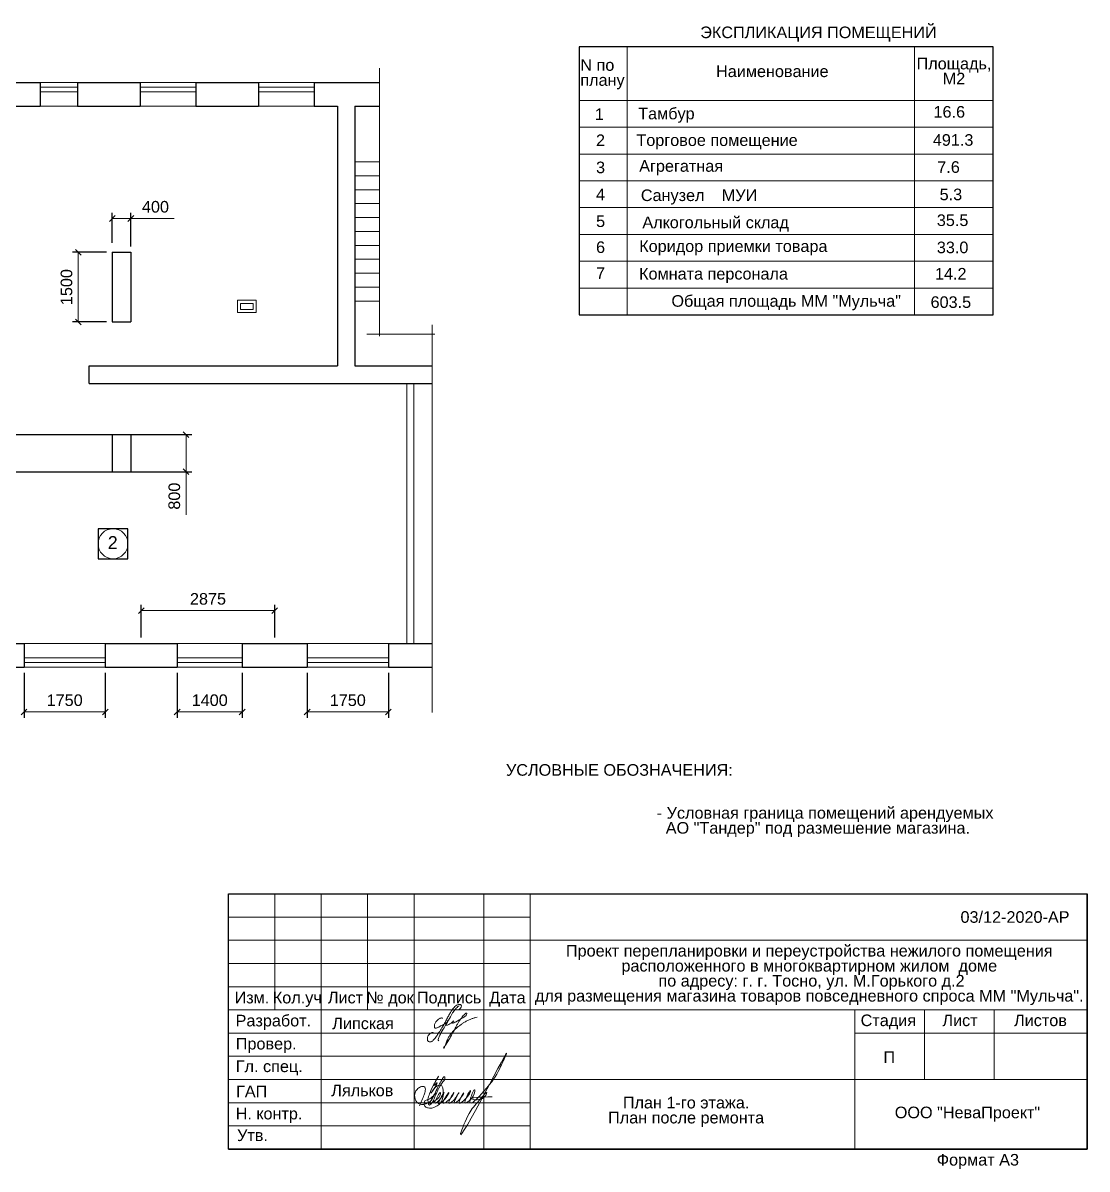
# Model space of a CAD drawing. Header units: metres. Extents: x 0 to 81.5, y -0.4 to 24.5.
# Drawn here: x 58.58 to 81.51, y -0.42 to 24.29 of the extents above; entities that cross this region are included whole.
import ezdxf
from ezdxf.enums import TextEntityAlignment as Align

# ---------------------------------------------------------------- set-up
doc = ezdxf.new("R2010")
doc.units = ezdxf.units.M
doc.header["$MEASUREMENT"] = 0
doc.linetypes.add('DGN Style 3', pattern=[1.195594, 0.853995, -0.341598])
doc.layers.get('DEFPOINTS').update_dxf_attribs({"lineweight": 0})
doc.layers.add('Level 44', color=7, linetype='Continuous', lineweight=0)
doc.layers.add('Level 63', color=7, linetype='Continuous', lineweight=0)
doc.layers.add('YOLO_STAMP', color=1, linetype='Continuous')
doc.layers.add('YOLO_TABLE', color=1, linetype='Continuous')
doc.styles.get("Standard").update_dxf_attribs({"font": 'txt.shx'})
doc.styles.add('Style-Arial', font='arial.ttf')
doc.dimstyles.get("Standard").update_dxf_attribs({"dimtxt": 0.18, "dimasz": 0.18, "dimexe": 0.18, "dimexo": 0.0625, "dimgap": 0.09, "dimtad": 0, "dimtih": 1, "dimtoh": 1, "dimdec": 4, "dimzin": 0, "dimdsep": 46, "dimtxsty": 'Standard', "dimcen": 0.09, "dimadec": 0, "dimazin": 0, "dimtfac": 1, "dimtdec": 4, "dimtofl": 0, "dimtmove": 0, "dimatfit": 3, "dimfxl": 1, "dimtolj": 1, "dimtzin": 0, "dimarcsym": 0})

# ---------------------------------------------------------------- blocks, each defined once
blk = doc.blocks.new('*U18')
at = {"color": 5, "linetype": 'Continuous', "lineweight": 0}
for points, knots in [([(0.306, 0.776), (0.338, 0.808), (0.397, 0.875), (0.429, 0.933), (0.429, 0.965), (0.42, 1.007), (0.389, 1.038), (0.332, 1.045), (0.263, 1.027), (0.213, 1.007), (0.118, 0.929), (0.06, 0.874), (-0.031, 0.753), (-0.11, 0.623), (-0.214, 0.445), (-0.303, 0.264), (-0.383, 0.11), (-0.478, -0.059), (-0.639, -0.303), (-0.752, -0.465), (-0.872, -0.638), (-0.988, -0.735), (-1.017, -0.735), (-1.061, -0.743), (-1.139, -0.715), (-1.158, -0.689), (-1.176, -0.645), (-1.176, -0.576), (-1.169, -0.519), (-1.149, -0.433), (-1.081, -0.354), (-1.035, -0.336), (-0.993, -0.308), (-0.956, -0.297), (-0.92, -0.293), (-0.909, -0.307), (-0.916, -0.318)], [0, 0, 0, 0, 0.032258, 0.064516, 0.096774, 0.129032, 0.16129, 0.193548, 0.225806, 0.258065, 0.290323, 0.322581, 0.354839, 0.387097, 0.419355, 0.451613, 0.483871, 0.516129, 0.548387, 0.580645, 0.612903, 0.645161, 0.677419, 0.709677, 0.741935, 0.774194, 0.806452, 0.83871, 0.870968, 0.903226, 0.935484, 0.967742, 0.983871, 0.991935, 0.995968, 1, 1, 1, 1]), ([(0.324, 0.97), (0.325, 0.97), (0.327, 0.977), (0.319, 0.976), (0.313, 0.973), (0.304, 0.967), (0.289, 0.95), (0.206, 0.881), (0.152, 0.82), (0.093, 0.753), (-0.006, 0.617), (-0.174, 0.288), (-0.312, 0.065), (-0.539, -0.325), (-0.642, -0.514), (-0.687, -0.643), (-0.64, -0.686)], [0, 0, 0, 0, 0.005306, 0.009091, 0.012718, 0.03509, 0.04357, 0.143713, 0.287425, 0.431138, 0.57485, 0.718563, 0.862275, 0.934132, 0.97006, 1, 1, 1, 1])]:
    blk.add_open_spline(points, degree=3, knots=knots, dxfattribs=at)
blk.add_open_spline([(-0.466, 0.375), (-0.477, 0.405), (-0.522, 0.405), (-0.564, 0.389), (-0.626, 0.36), (-0.677, 0.321), (-0.751, 0.252), (-0.803, 0.178), (-0.835, 0.121), (-0.851, 0.046), (-0.851, -0.036), (-0.83, -0.076), (-0.798, -0.084), (-0.77, -0.084), (-0.711, -0.062), (-0.657, -0.037), (-0.529, 0.033), (-0.308, 0.141), (-0.219, 0.237), (-0.169, 0.317), (-0.193, 0.317), (-0.298, 0.134), (-0.31, 0.076), (-0.31, 0.056), (-0.266, 0.056), (-0.23, 0.056), (-0.158, 0.094), (-0.083, 0.14), (-0.024, 0.179), (0.022, 0.211), (0.057, 0.251), (0.057, 0.266), (0.032, 0.232), (0.004, 0.173), (-0.002, 0.145), (0.03, 0.145), (0.108, 0.188), (0.241, 0.256), (0.325, 0.302), (0.438, 0.365), (0.547, 0.44), (0.612, 0.48), (0.654, 0.521), (0.679, 0.566), (0.679, 0.617), (0.679, 0.634), (0.648, 0.626), (0.594, 0.589), (0.512, 0.517), (0.448, 0.428), (0.37, 0.31), (0.317, 0.235), (0.239, 0.11), (0.158, -0.046), (0.088, -0.178), (-0.026, -0.403), (-0.22, -0.74), (-0.324, -0.893), (-0.414, -0.996), (-0.414, -1.046), (-0.377, -1.018), (-0.317, -0.817), (-0.236, -0.634), (-0.15, -0.464), (-0.087, -0.376), (0.011, -0.254), (0.138, -0.127), (0.215, -0.06), (0.339, 0.033), (0.462, 0.119), (0.577, 0.204), (0.723, 0.281), (0.876, 0.347), (1.008, 0.391), (1.08, 0.409), (1.176, 0.43)], degree=3, dxfattribs=at)
blk = doc.blocks.new('*U19')
at = {"layer": 'Level 44', "color": 7, "linetype": 'Continuous', "lineweight": 30}
for p, q in [((-0.2, 0.4), (-0.2, -0.4)), ((-0.2, 0.4), (0.2, 0.4)), ((0.2, 0.4), (0.2, -0.4)), ((-0.2, -0.4), (0.2, -0.4))]:
    blk.add_line(p, q, dxfattribs=at)
blk = doc.blocks.new('_Oblique')
at = {"color": 0, "linetype": 'ByBlock', "lineweight": -2}
blk.add_line((0.5, 0.5), (-0.5, -0.5), dxfattribs=at)
blk = doc.blocks.new('*D39')
at = {"color": 0, "lineweight": -2, "transparency": 16777216}
for p, q in [((60.379, 19.342), (59.647, 19.342)), ((60.379, 17.842), (59.647, 17.842))]:
    blk.add_line(p, q, dxfattribs=at)
at = {"color": 5, "lineweight": 0, "transparency": 16777216}
blk.add_line((59.772, 17.842), (59.772, 19.342), dxfattribs=at)
at = {"layer": 'DEFPOINTS', "color": 0, "transparency": 16777216}
for p in [(59.772, 19.342), (60.504, 19.342), (60.504, 17.842)]:
    blk.add_point(p, dxfattribs=at)
at = {"color": 5, "lineweight": 0, "transparency": 16777216, "xscale": 0.125, "yscale": 0.125, "zscale": 0.125}
for p, rotation in [((59.772, 19.342), 90), ((59.772, 17.842), 270)]:
    blk.add_blockref('_Oblique', p, dxfattribs=dict(at, rotation=rotation))
at = {"color": 0, "transparency": 16777216, "insert": (59.519, 18.592), "char_height": 0.25, "attachment_point": 5, "rotation": 90, "style": 'Style-Arial'}
blk.add_mtext('1500', dxfattribs=at)
blk = doc.blocks.new('TerminatorOpen')
at = {"color": 0, "linetype": 'ByBlock', "lineweight": -2}
for q in [(-1, 0.5), (-1, 0), (-1, -0.5)]:
    blk.add_line((0, 0), q, dxfattribs=at)
blk = doc.blocks.new('*D40')
at = {"color": 0, "lineweight": -2, "transparency": 16777216}
for p, q in [((60.504, 19.547), (60.504, 20.195)), ((60.904, 19.467), (60.904, 20.195))]:
    blk.add_line(p, q, dxfattribs=at)
at = {"color": 5, "lineweight": 0, "transparency": 16777216}
for p, q in [((60.504, 20.07), (60.904, 20.07)), ((60.904, 20.07), (61.841, 20.07))]:
    blk.add_line(p, q, dxfattribs=at)
at = {"layer": 'DEFPOINTS', "color": 0, "transparency": 16777216}
for p in [(60.904, 20.07), (60.504, 19.422), (60.904, 19.342)]:
    blk.add_point(p, dxfattribs=at)
at = {"color": 5, "lineweight": 0, "transparency": 16777216, "xscale": 0.125, "yscale": 0.125, "zscale": 0.125, "rotation": 180}
blk.add_blockref('_Oblique', (60.504, 20.07), dxfattribs=at)
at = {"color": 5, "lineweight": 0, "transparency": 16777216, "xscale": 0.125, "yscale": 0.125, "zscale": 0.125}
blk.add_blockref('_Oblique', (60.904, 20.07), dxfattribs=at)
at = {"color": 0, "transparency": 16777216, "insert": (61.435, 20.322), "char_height": 0.25, "attachment_point": 5, "style": 'Style-Arial'}
blk.add_mtext('400', dxfattribs=at)
blk = doc.blocks.new('*D42')
at = {"color": 0, "lineweight": -2, "transparency": 16777216}
for p, q in [((42.579, 15.412), (62.22, 15.412)), ((42.579, 14.612), (62.22, 14.612))]:
    blk.add_line(p, q, dxfattribs=at)
at = {"color": 5, "lineweight": 0, "transparency": 16777216}
for p, q in [((62.095, 15.412), (62.095, 14.612)), ((62.095, 14.612), (62.095, 13.685))]:
    blk.add_line(p, q, dxfattribs=at)
at = {"layer": 'DEFPOINTS', "color": 0, "transparency": 16777216}
for p in [(42.454, 15.412), (42.454, 14.612), (62.095, 14.612)]:
    blk.add_point(p, dxfattribs=at)
at = {"color": 5, "lineweight": 0, "transparency": 16777216, "xscale": 0.125, "yscale": 0.125, "zscale": 0.125}
for p, rotation in [((62.095, 15.412), 90), ((62.095, 14.612), 270)]:
    blk.add_blockref('_Oblique', p, dxfattribs=dict(at, rotation=rotation))
at = {"color": 0, "transparency": 16777216, "insert": (61.842, 14.086), "char_height": 0.25, "attachment_point": 5, "rotation": 90, "style": 'Style-Arial'}
blk.add_mtext('800', dxfattribs=at)
blk = doc.blocks.new('*D56')
at = {"color": 0, "lineweight": -2, "transparency": 16777216}
for p, q in [((58.604, 10.277), (58.604, 9.309)), ((60.354, 10.277), (60.354, 9.309))]:
    blk.add_line(p, q, dxfattribs=at)
at = {"color": 5, "lineweight": 0, "transparency": 16777216}
blk.add_line((58.604, 9.434), (60.354, 9.434), dxfattribs=at)
at = {"layer": 'DEFPOINTS', "color": 0, "transparency": 16777216}
for p in [(58.604, 10.402), (60.354, 10.402), (60.354, 9.434)]:
    blk.add_point(p, dxfattribs=at)
at = {"color": 5, "lineweight": 0, "transparency": 16777216, "xscale": 0.125, "yscale": 0.125, "zscale": 0.125, "rotation": 180}
blk.add_blockref('_Oblique', (58.604, 9.434), dxfattribs=at)
at = {"color": 5, "lineweight": 0, "transparency": 16777216, "xscale": 0.125, "yscale": 0.125, "zscale": 0.125}
blk.add_blockref('_Oblique', (60.354, 9.434), dxfattribs=at)
at = {"color": 0, "transparency": 16777216, "insert": (59.479, 9.687), "char_height": 0.25, "attachment_point": 5, "style": 'Style-Arial'}
blk.add_mtext('1750', dxfattribs=at)
blk = doc.blocks.new('*D57')
at = {"color": 0, "lineweight": -2, "transparency": 16777216}
for p, q in [((61.904, 10.277), (61.904, 9.309)), ((63.304, 10.277), (63.304, 9.309))]:
    blk.add_line(p, q, dxfattribs=at)
at = {"color": 5, "lineweight": 0, "transparency": 16777216}
blk.add_line((61.904, 9.434), (63.304, 9.434), dxfattribs=at)
at = {"layer": 'DEFPOINTS', "color": 0, "transparency": 16777216}
for p in [(61.904, 10.402), (63.304, 10.402), (63.304, 9.434)]:
    blk.add_point(p, dxfattribs=at)
at = {"color": 5, "lineweight": 0, "transparency": 16777216, "xscale": 0.125, "yscale": 0.125, "zscale": 0.125, "rotation": 180}
blk.add_blockref('_Oblique', (61.904, 9.434), dxfattribs=at)
at = {"color": 5, "lineweight": 0, "transparency": 16777216, "xscale": 0.125, "yscale": 0.125, "zscale": 0.125}
blk.add_blockref('_Oblique', (63.304, 9.434), dxfattribs=at)
at = {"color": 0, "transparency": 16777216, "insert": (62.604, 9.687), "char_height": 0.25, "attachment_point": 5, "style": 'Style-Arial'}
blk.add_mtext('1400', dxfattribs=at)
blk = doc.blocks.new('*D58')
at = {"color": 0, "lineweight": -2, "transparency": 16777216}
for p, q in [((64.704, 10.277), (64.704, 9.309)), ((66.454, 10.277), (66.454, 9.309))]:
    blk.add_line(p, q, dxfattribs=at)
at = {"color": 5, "lineweight": 0, "transparency": 16777216}
blk.add_line((64.704, 9.434), (66.454, 9.434), dxfattribs=at)
at = {"layer": 'DEFPOINTS', "color": 0, "transparency": 16777216}
for p in [(64.704, 10.402), (66.454, 10.402), (66.454, 9.434)]:
    blk.add_point(p, dxfattribs=at)
at = {"color": 5, "lineweight": 0, "transparency": 16777216, "xscale": 0.125, "yscale": 0.125, "zscale": 0.125, "rotation": 180}
blk.add_blockref('_Oblique', (64.704, 9.434), dxfattribs=at)
at = {"color": 5, "lineweight": 0, "transparency": 16777216, "xscale": 0.125, "yscale": 0.125, "zscale": 0.125}
blk.add_blockref('_Oblique', (66.454, 9.434), dxfattribs=at)
at = {"color": 0, "transparency": 16777216, "insert": (65.579, 9.687), "char_height": 0.25, "attachment_point": 5, "style": 'Style-Arial'}
blk.add_mtext('1750', dxfattribs=at)
blk = doc.blocks.new('*D59')
at = {"color": 0, "lineweight": -2, "transparency": 16777216}
for p, q in [((61.129, 11.037), (61.129, 11.744)), ((64.004, 11.037), (64.004, 11.744))]:
    blk.add_line(p, q, dxfattribs=at)
at = {"color": 5, "lineweight": 0, "transparency": 16777216}
blk.add_line((61.129, 11.619), (64.004, 11.619), dxfattribs=at)
at = {"layer": 'DEFPOINTS', "color": 0, "transparency": 16777216}
for p in [(64.004, 11.619), (61.129, 10.912), (64.004, 10.912)]:
    blk.add_point(p, dxfattribs=at)
at = {"color": 5, "lineweight": 0, "transparency": 16777216, "xscale": 0.125, "yscale": 0.125, "zscale": 0.125, "rotation": 180}
blk.add_blockref('_Oblique', (61.129, 11.619), dxfattribs=at)
at = {"color": 5, "lineweight": 0, "transparency": 16777216, "xscale": 0.125, "yscale": 0.125, "zscale": 0.125}
blk.add_blockref('_Oblique', (64.004, 11.619), dxfattribs=at)
at = {"color": 0, "transparency": 16777216, "insert": (62.567, 11.871), "char_height": 0.25, "attachment_point": 5, "style": 'Style-Arial'}
blk.add_mtext('2875', dxfattribs=at)

msp = doc.modelspace()

# ---------------------------------------------------------------- linework, layer by layer
at = {"color": 7, "linetype": 'Continuous', "lineweight": 13}
for p, q in [((70.56330194, 23.76985318), (79.48115817, 23.76985318)), ((70.56330194, 23.76985318), (70.56330194, 17.99485318)), ((71.60100527, 23.76985318), (71.60100527, 17.99485318)), ((77.79231279, 23.76985318), (77.79231279, 17.99485318)), ((79.48115817, 23.76985318), (79.48115817, 17.99485318)), ((70.56330194, 22.61485318), (79.48115817, 22.61485318)), ((70.56330194, 17.99485318), (79.48115817, 17.99485318))]:
    msp.add_line(p, q, dxfattribs=at)
at = {"color": 7, "linetype": 'Continuous', "lineweight": 0}
for p, q in [((70.56330194, 22.03735318), (79.48115817, 22.03735318)), ((70.56330194, 21.45985318), (79.48115817, 21.45985318)), ((70.56330194, 20.88235318), (79.48115817, 20.88235318)), ((70.56330194, 20.30485318), (79.48115817, 20.30485318)), ((70.56330194, 19.72735318), (79.48115817, 19.72735318)), ((70.56330194, 19.14985318), (79.48115817, 19.14985318)), ((70.56330194, 18.57235318), (79.48115817, 18.57235318))]:
    msp.add_line(p, q, dxfattribs=at)
for p, q in [((81.50669141, 0.01314386), (81.50669141, 5.51314386)), ((63.00669141, 0.01314386), (81.50669141, 0.01314386))]:
    msp.add_line(p, q)
at = {"color": 5, "linetype": 'Continuous', "lineweight": 0}
msp.add_open_spline([(67.12106892, 0.94709875), (67.15905043, 1.02457678), (67.21145223, 1.13147061), (67.24703892, 1.25966905), (67.25794475, 1.32824705), (67.21807094, 1.36817392), (67.1528613, 1.36148075), (67.08816588, 1.31925621), (67.04042877, 1.26113163), (67.01652268, 1.19776992), (67.01970037, 1.1372407), (67.03602293, 1.06946867), (67.07398079, 1.01224422), (67.13313036, 0.97989997), (67.19931428, 0.96669477), (67.2642922, 0.99020132), (67.3214685, 1.01320057), (67.39124437, 1.06618459), (67.43487476, 1.17734323), (67.49954034, 1.29876153), (67.55024831, 1.41790971), (67.60857407, 1.49994009), (67.62995254, 1.56166149), (67.6722455, 1.57902003), (67.6749153, 1.53855872), (67.66339517, 1.50285201), (67.54870387, 1.36833686), (67.46852636, 1.17064131), (67.40654346, 1.01270728), (67.33519864, 0.94617097), (67.31931706, 0.98322569), (67.31020309, 1.02096518), (67.2993812, 1.09775219), (67.35499757, 1.24260226), (67.40012541, 1.35977381), (67.62265043, 1.72797789), (67.35596481, 1.28988115), (67.59493799, 1.54702017), (67.27373949, 1.07131353), (67.4545239, 1.34273746), (67.5315251, 1.39697589), (67.61252589, 1.38112313), (67.63319616, 1.3013439), (67.64222659, 1.1749154), (67.608746, 1.01087788), (67.49016655, 0.9340275), (67.40499087, 0.89466918), (67.32363655, 0.89387567), (67.25214499, 0.91174919), (67.22734612, 0.95771458), (67.22258917, 0.9995567), (67.23400813, 1.07127453), (67.36050889, 1.06245701), (67.57734431, 1.3765902), (67.27006595, 0.92549936), (67.46832067, 1.06389456), (67.54719429, 1.1055596), (67.60597455, 1.31580733), (67.34957163, 0.89221352), (67.59551339, 1.08929335), (67.71137962, 1.34419853), (67.42971542, 0.87465151), (67.69077848, 1.08489905), (67.81271683, 1.33196794), (67.52206467, 0.90396691), (67.79944197, 1.08178113), (67.92110637, 1.33574922), (67.64883248, 0.88207522), (67.90980742, 1.09653152), (68.02058369, 1.3212951), (67.74394834, 0.83717714), (68.03628589, 1.11920041), (68.10146545, 1.28547619), (67.81716629, 0.79713631), (68.19222303, 1.14435796), (68.2462821, 1.34992013), (67.92890666, 0.78873702), (68.32158733, 1.14677741), (68.31750766, 1.37374438), (68.07697508, 0.784571), (68.6734288, 1.43085747), (68.78869792, 1.60580293), (69.33453443, 2.78454741), (67.65431296, -0.51316886), (68.18687005, 0.82010956), (68.3377633, 0.9716933), (68.61534348, 1.30678423), (68.49547366, 1.03884812), (68.03400225, 1.12237426), (68.43800624, 1.13234701), (68.68869305, 1.13853515)], degree=3, knots=[0, 0, 0, 0, 0.2562803004, 0.353581312, 0.4067852274, 0.4509473487, 0.5002276184, 0.5895393988, 0.6782425468, 0.7211385678, 0.7897551708, 0.8556216145, 0.9299129522, 0.9867957625, 1.0544819228, 1.1249347001, 1.1891749501, 1.2398657854, 1.3825933375, 1.5339039808, 1.6567075615, 1.7691664286, 1.8332414079, 1.851218006, 1.8770796622, 1.9196269247, 1.9749905349, 2.3900915795, 2.5116275802, 2.5641829799, 2.588529776, 2.6103725408, 2.6862141917, 2.814194141, 3.0416079756, 3.2381323021, 3.4580226679, 3.5421508965, 3.7996953349, 3.9645807325, 4.0502260318, 4.1084560221, 4.1742861716, 4.2715289486, 4.505320374, 4.6141143734, 4.6840662553, 4.7833421699, 4.8580472534, 4.8830769891, 4.9342525301, 4.9874475972, 5.0680312776, 5.2733136203, 5.5282089024, 5.5968653695, 5.8149898961, 5.8618143381, 6.1121489939, 6.2791156457, 6.4197552739, 6.6806654249, 6.8867770651, 7.007329578, 7.257369268, 7.4544233067, 7.5842980085, 7.8300399198, 8.0479562932, 8.1439017789, 8.3831996098, 8.6587396861, 8.6718904569, 8.8879425913, 9.2212961778, 9.2315937896, 9.5021829672, 9.8202573701, 9.8492024353, 10.1200339613, 10.4951518524, 11.0964018751, 11.4167375307, 13.3717374792, 13.8409255782, 14.2082802929, 14.4248558544, 14.5360907922, 14.8080890705, 15.2528296976, 15.2528296976, 15.2528296976, 15.2528296976], dxfattribs=at)
at = {"layer": 'Level 44', "color": 7, "linetype": 'Continuous', "lineweight": 0}
for p, q in [((66.25919986, 23.31241994), (66.25919986, 17.53478306)), ((58.95400268, 22.90215211), (59.75400268, 22.90215211)), ((58.95400268, 22.80215211), (59.75400268, 22.80215211)), ((61.10400268, 22.90215211), (62.30400268, 22.90215211)), ((61.10400268, 22.80215211), (62.30400268, 22.80215211)), ((63.65400268, 22.90215211), (64.85400268, 22.90215211)), ((63.65400268, 22.80215211), (64.85400268, 22.80215211)), ((65.73400268, 21.29215211), (66.25919986, 21.29215211)), ((65.73400268, 20.99215211), (66.25919986, 20.99215211)), ((65.73400268, 20.69215211), (66.25919986, 20.69215211)), ((65.73400268, 20.39215211), (66.25919986, 20.39215211)), ((65.73400268, 20.09215211), (66.25919986, 20.09215211)), ((65.73400268, 19.79215211), (66.25919986, 19.79215211)), ((65.73400268, 19.49215211), (66.25919986, 19.49215211)), ((65.73400268, 19.19215211), (66.25919986, 19.19215211)), ((65.73400268, 18.89215211), (66.25919986, 18.89215211)), ((65.73400268, 18.59215211), (66.25919986, 18.59215211)), ((65.73400268, 18.29215211), (66.25919986, 18.29215211)), ((65.99120721, 17.57605189), (67.45485942, 17.57605189)), ((67.3976625, 17.78239607), (67.3976625, 9.42158806)), ((60.35400268, 10.60215211), (58.60400268, 10.60215211)), ((60.35400268, 10.50215211), (58.60400268, 10.50215211)), ((63.30400268, 10.60215211), (61.90400268, 10.60215211)), ((63.30400268, 10.50215211), (61.90400268, 10.50215211)), ((66.45400268, 10.60215211), (64.70400268, 10.60215211)), ((66.45400268, 10.50215211), (64.70400268, 10.50215211))]:
    msp.add_line(p, q, dxfattribs=at)
at = {"layer": 'Level 44', "color": 7, "linetype": 'Continuous', "lineweight": 30}
for p, q in [((57.50400268, 23.00215211), (58.95400268, 23.00215211)), ((58.95400268, 23.00215211), (58.95400268, 22.49215211)), ((59.75400268, 23.00215211), (59.75400268, 22.49215211)), ((59.75400268, 23.00215211), (61.10400268, 23.00215211)), ((61.10400268, 23.00215211), (61.10400268, 22.49215211)), ((62.30400268, 23.00215211), (62.30400268, 22.49215211)), ((62.30400268, 23.00215211), (63.65400268, 23.00215211)), ((63.65400268, 23.00215211), (63.65400268, 22.49215211)), ((64.85400268, 23.00215211), (64.85400268, 22.49215211)), ((64.85400268, 23.00215211), (66.25919986, 23.00215211)), ((57.50400268, 22.49215211), (58.95400268, 22.49215211)), ((59.75400268, 22.49215211), (61.10400268, 22.49215211)), ((62.30400268, 22.49215211), (63.65400268, 22.49215211)), ((64.85400268, 22.49215211), (65.35400268, 22.49215211)), ((65.35400268, 22.49215211), (65.35400268, 16.89215211)), ((65.73400268, 22.49215211), (65.73400268, 16.89215211)), ((65.73400268, 22.49215211), (66.25919986, 22.49215211)), ((60.50400268, 19.34215211), (60.50400268, 17.84215211)), ((60.50400268, 19.34215211), (60.90400268, 19.34215211)), ((60.90400268, 19.34215211), (60.90400268, 17.84215211)), ((60.50400268, 17.84215211), (60.90400268, 17.84215211)), ((60.00756963, 16.89215211), (62.70756963, 16.89215211)), ((60.00756963, 16.51215211), (60.00756963, 16.89215211)), ((62.70756963, 16.89215211), (65.35400268, 16.89215211)), ((65.73400268, 16.89215211), (67.3976625, 16.89215211)), ((60.00756963, 16.51215211), (62.70756963, 16.51215211)), ((62.70756963, 16.51215211), (67.3976625, 16.51215211)), ((56.85400268, 10.91215211), (58.60400268, 10.91215211)), ((58.60400268, 10.91215211), (58.60400268, 10.40215211)), ((60.35400268, 10.91215211), (60.35400268, 10.40215211)), ((60.35400268, 10.91215211), (61.90400268, 10.91215211)), ((61.90400268, 10.91215211), (61.90400268, 10.40215211)), ((63.30400268, 10.91215211), (63.30400268, 10.40215211)), ((63.30400268, 10.91215211), (64.70400268, 10.91215211)), ((64.70400268, 10.91215211), (64.70400268, 10.40215211)), ((66.45400268, 10.91215211), (66.45400268, 10.40215211)), ((66.45400268, 10.91215211), (67.3976625, 10.91215211)), ((56.85400268, 10.40215211), (58.60400268, 10.40215211)), ((60.35400268, 10.40215211), (61.90400268, 10.40215211)), ((63.30400268, 10.40215211), (64.70400268, 10.40215211)), ((66.45400268, 10.40215211), (67.3976625, 10.40215211))]:
    msp.add_line(p, q, dxfattribs=at)
at = {"layer": 'Level 44', "color": 7, "linetype": 'Continuous', "lineweight": 13}
for p, q in [((58.95400268, 23.00215211), (59.75400268, 23.00215211)), ((61.10400268, 23.00215211), (62.30400268, 23.00215211)), ((63.65400268, 23.00215211), (64.85400268, 23.00215211)), ((59.75400268, 22.49215211), (58.95400268, 22.49215211)), ((62.30400268, 22.49215211), (61.10400268, 22.49215211)), ((64.85400268, 22.49215211), (63.65400268, 22.49215211)), ((63.20400268, 18.30715211), (63.20400268, 18.04215211)), ((63.60400268, 18.30715211), (63.20400268, 18.30715211)), ((63.60400268, 18.30715211), (63.60400268, 18.04215211)), ((63.20400268, 18.04215211), (63.60400268, 18.04215211)), ((63.26900268, 18.24215211), (63.26900268, 18.10715211)), ((63.53900268, 18.24215211), (63.26900268, 18.24215211)), ((63.26900268, 18.10715211), (63.53900268, 18.10715211)), ((63.53900268, 18.24215211), (63.53900268, 18.10715211)), ((66.85400268, 16.51215211), (66.85400268, 10.91215211)), ((67.00400268, 16.51215211), (67.00400268, 10.91215211)), ((58.60400268, 10.91215211), (60.35400268, 10.91215211)), ((61.90400268, 10.91215211), (63.30400268, 10.91215211)), ((64.70400268, 10.91215211), (66.45400268, 10.91215211)), ((60.35400268, 10.40215211), (58.60400268, 10.40215211)), ((63.30400268, 10.40215211), (61.90400268, 10.40215211)), ((66.45400268, 10.40215211), (64.70400268, 10.40215211))]:
    msp.add_line(p, q, dxfattribs=at)
msp.add_circle((60.52084212, 13.06094163), 0.32228863, dxfattribs=at)
at = {"layer": 'Level 63', "color": 7, "linetype": 'Continuous', "lineweight": 13}
for p, q in [((63.00669141, 5.51314386), (81.50669141, 5.51314386)), ((63.00669141, 5.51314386), (63.00669141, 0.01314386)), ((64.00669141, 5.51314386), (64.00669141, 3.01314386)), ((65.00669141, 5.51314386), (65.00669141, 0.01314386)), ((66.00669141, 5.51314386), (66.00669141, 3.01314386)), ((67.00669141, 5.51314386), (67.00669141, 0.01314386)), ((68.50669141, 5.51314386), (68.50669141, 0.01314386)), ((69.50669141, 5.51314386), (69.50669141, 0.01314386)), ((69.50669141, 4.51314386), (81.50669141, 4.51314386)), ((63.00669141, 3.51314386), (69.50669141, 3.51314386)), ((63.00669141, 3.01314386), (69.50669141, 3.01314386)), ((69.50669141, 3.01314386), (81.50669141, 3.01314386)), ((76.50669141, 2.51314386), (81.50669141, 2.51314386)), ((69.50669141, 1.51314386), (81.50669141, 1.51314386))]:
    msp.add_line(p, q, dxfattribs=at)
at = {"layer": 'Level 63', "color": 7, "linetype": 'Continuous', "lineweight": 0}
for p, q in [((63.00669141, 5.01314386), (69.50669141, 5.01314386)), ((63.00669141, 4.51314386), (69.50669141, 4.51314386)), ((63.00669141, 4.01314386), (69.50669141, 4.01314386)), ((63.00669141, 2.51314386), (69.50669141, 2.51314386)), ((63.00669141, 2.01314386), (69.50669141, 2.01314386)), ((63.00669141, 1.51314386), (69.50669141, 1.51314386)), ((63.00669141, 1.01314386), (69.50669141, 1.01314386)), ((63.00669141, 0.51314386), (69.50669141, 0.51314386))]:
    msp.add_line(p, q, dxfattribs=at)
at = {"layer": 'Level 63', "color": 7, "linetype": 'Continuous', "lineweight": 13, "flags": 128}
for points in [[(76.50669141, 3.01314386), (76.50669141, 0.01314386)], [(78.00669141, 3.01314386), (78.00669141, 1.51314386)], [(79.50669141, 3.01314386), (79.50669141, 1.51314386)]]:
    msp.add_lwpolyline(points, dxfattribs=at)
at = {"layer": 'YOLO_STAMP'}
msp.add_lwpolyline([(63.00669141, 5.51314386), (81.50669141, 5.51314386), (81.50669141, 0.01314386), (63.00669141, 0.01314386)], close=True, dxfattribs=at)
at = {"layer": 'YOLO_TABLE'}
for points in [[(70.56330194, 17.99485318), (79.48115817, 17.99485318), (79.48115817, 23.76985318), (70.56330194, 23.76985318)], [(60.19855348, 12.738653), (60.84313075, 12.738653), (60.84313075, 13.38323026), (60.19855348, 13.38323026)]]:
    msp.add_lwpolyline(points, close=True, dxfattribs=at)

# ---------------------------------------------------------------- block references
at = {"color": 5, "linetype": 'Continuous', "lineweight": 0, "xscale": 0.4555810697194825, "yscale": 0.4555810697194825, "zscale": 0.4555810697194825}
msp.add_blockref('*U18', (67.83105828, 2.65762403), dxfattribs=at)
at = {"layer": 'Level 44', "color": 7, "linetype": 'Continuous', "lineweight": 30}
msp.add_blockref('*U19', (60.70401842, 15.01219632), dxfattribs=at)

# ---------------------------------------------------------------- texts
at = {"color": 7, "lineweight": 13, "style": 'Style-Arial'}
for s, p in [('ЭКСПЛИКАЦИЯ ПОМЕЩЕНИЙ ', (73.17256911, 24.20813397)), ('Ляльков', (65.22386092, 1.40243163))]:
    msp.add_text(s, height=0.25, dxfattribs=at).set_placement(p, align=Align.TOP_LEFT)
at = {"color": 7, "linetype": 'Continuous', "lineweight": 13, "style": 'Style-Arial'}
for s, p in [('16.6', (78.19838607, 22.49471376)), ('Торговое помещение ', (71.79663298, 21.88481725)), ('491.3', (78.18360569, 21.88874429)), ('Агрегатная', (71.85755469, 21.3282902)), ('Санузел ', (71.89311472, 20.69684427)), ('МУИ ', (73.637055, 20.69639965)), ('5.3', (78.33042154, 20.71487419)), ('35.5', (78.26995994, 20.15894892)), ('Коридор приемки товара', (71.85755469, 19.60004244)), ('33.0', (78.26995994, 19.57291188)), ('14.2', (78.22991016, 19.00496234)), ('Общая площадь ММ "Мульча"', (72.55164995, 18.41859986))]:
    msp.add_text(s, height=0.25, dxfattribs=at).set_placement(p, align=Align.TOP_LEFT)
at = {"color": 7, "linetype": 'DGN Style 3', "lineweight": 13, "style": 'Style-Arial'}
msp.add_text('УСЛОВНЫЕ ОБОЗНАЧЕНИЯ:', height=0.25, dxfattribs=at).set_placement((68.98717627, 8.30987835), align=Align.TOP_LEFT)
at = {"color": 7, "linetype": 'Continuous', "lineweight": 13, "style": 'Style-Arial'}
for s, p in [('03/12-2020-АР', (79.95419171, 5.13989005)), ('П', (77.24458555, 2.12010777))]:
    msp.add_text(s, height=0.25, dxfattribs=at).set_placement(p, align=Align.TOP_CENTER)
at = {"color": 7, "linetype": 'Continuous', "lineweight": 13, "char_height": 0.25, "attachment_point": 1, "style": 'Style-Arial'}
for s, insert, line_spacing_factor in [('N по \\Pплану', (70.58904158, 23.50429258), 0.776524), ('Наименование', (73.51315296, 23.36896186), 0.6), ('Тамбур', (71.8353472, 22.45862773), 0.6), ('7.6', (78.27990816, 21.3050148), 0.6), ('Алкогольный склад', (71.92606197, 20.112463), 0.6), ('Комната персонала ', (71.85475643, 19.00546124), 0.6), ('603.5', (78.13506131, 18.39349683), 0.6)]:
    msp.add_mtext(s, dxfattribs=dict(at, insert=insert, line_spacing_factor=line_spacing_factor))
at = {"color": 7, "linetype": 'Continuous', "lineweight": 0, "char_height": 0.25, "line_spacing_factor": 0.776524, "style": 'Style-Arial'}
for s, insert, attachment_point in [('Площадь,\\PМ2', (78.6398013, 23.5349953), 2), ('Проект перепланировки и переустройства нежилого помещения \\Pрасположенного в многоквартирном жилом  доме \\P по адресу: г. г. Тосно, ул. М.Горького д.2\\Pдля размещения магазина товаров повседневного спроса ММ "Мульча".', (75.52174771, 3.76515636), 5), ('План 1-го этажа. \\PПлан после ремонта', (72.86778587, 0.81520124), 5)]:
    msp.add_mtext(s, dxfattribs=dict(at, insert=insert, attachment_point=attachment_point))
at = {"color": 7, "linetype": 'DGN Style 3', "lineweight": 13, "insert": (72.23546069, 7.38512858), "char_height": 0.25, "attachment_point": 1, "line_spacing_factor": 0.776524, "style": 'Style-Arial'}
msp.add_mtext('- Условная граница помещений арендуемых\\P  АО "Тандер" под размешение магазина.', dxfattribs=at)
at = {"layer": 'Level 63', "color": 7, "linetype": 'Continuous', "lineweight": 13, "style": 'Style-Arial'}
for s, height, p in [('1', 0.25, (70.99813679, 22.31751909)), ('2', 0.25, (71.02328923, 21.75714524)), ('3', 0.25, (71.02475646, 21.1724073)), ('4', 0.25, (71.02412765, 20.5896997)), ('5', 0.25, (71.02580448, 20.01308312)), ('6', 0.25, (71.02475646, 19.45270927)), ('7', 0.25, (71.02475646, 18.89233541)), ('2', 0.275, (60.51493678, 13.08649514))]:
    msp.add_text(s, height=height, dxfattribs=at).set_placement(p, align=Align.MIDDLE_CENTER)
at = {"layer": 'Level 63', "color": 7, "linetype": 'Continuous', "lineweight": 0, "style": 'Style-Arial'}
for s, p in [('Изм.', (63.51373925, 3.27815386)), ('Кол.уч', (64.49105938, 3.27815386)), ('Лист', (65.52945706, 3.27815386)), ('№ док', (66.48835836, 3.27815386)), ('Подпись', (67.76235769, 3.27815386)), ('Дата', (69.01783481, 3.27815386)), ('Разработ.', (63.97563743, 2.78219155)), ('Стадия', (77.22513617, 2.78815386)), ('Лист', (78.76945706, 2.78815386)), ('Листов', (80.50294811, 2.78815386)), ('Провер.', (63.82100028, 2.28446048)), ('Гл. спец.', (63.88727334, 1.79723068)), ('ГАП', (63.50788492, 1.25572721)), ('Н. контр.', (63.88217244, 0.77815386)), ('ООО "НеваПроект"', (78.92963579, 0.8026427)), ('Утв.', (63.52622466, 0.31134396)), ('Формат А3', (79.15405251, -0.21762699))]:
    msp.add_text(s, height=0.25, dxfattribs=at).set_placement(p, align=Align.MIDDLE_CENTER)
msp.add_text('Липская', height=0.25, dxfattribs=at).set_placement((65.24554529, 2.84780743), align=Align.TOP_LEFT)

# ---------------------------------------------------------------- dimensions: what is measured, and where the dimension line sits
for base, p1, p2, picture, middle in [((60.90400268, 20.06968337), (60.50400268, 19.42173759), (60.90400268, 19.34215211), '*D40', (61.43478372, 20.32232662)), ((64.00400268, 11.61858396), (61.12900268, 10.91215211), (64.00400268, 10.91215211), '*D59', (62.56650268, 11.87122721)), ((60.35400268, 9.43437019), (58.60400268, 10.40215211), (60.35400268, 10.40215211), '*D56', (59.47900268, 9.68701344)), ((63.30400268, 9.43437019), (61.90400268, 10.40215211), (63.30400268, 10.40215211), '*D57', (62.60400268, 9.68701344)), ((66.45400268, 9.43437019), (64.70400268, 10.40215211), (66.45400268, 10.40215211), '*D58', (65.57900268, 9.68701344))]:
    dim = msp.add_linear_dim(base=base, p1=p1, p2=p2, dimstyle='Standard', override={"dimtxt": 0.25, "dimasz": 0.125, "dimexe": 0.125, "dimexo": 0.125, "dimgap": 0.125, "dimtad": 1, "dimtih": 0, "dimtoh": 0, "dimlfac": 1000, "dimzin": 11, "dimtxsty": 'Style-Arial', "dimblk": 'Oblique', "dimclrd": 5, "dimadec": 4, "dimazin": 3, "dimldrblk": 'TerminatorOpen', "dimtolj": 0, "dimtzin": 11, "dimlwd": 0})
    dim.commit()
    dim.dimension.update_dxf_attribs({"geometry": picture, "text_midpoint": middle})
for base, p1, p2, picture, middle in [((59.7720294, 19.34215211), (60.50400268, 17.84215211), (60.50400268, 19.34215211), '*D39', (59.51938615, 18.59215211)), ((62.09450495, 14.61215211), (42.45400268, 15.41215211), (42.45400268, 14.61215211), '*D42', (61.8418617, 14.08623124))]:
    dim = msp.add_linear_dim(base=base, p1=p1, p2=p2, angle=90, dimstyle='Standard', override={"dimtxt": 0.25, "dimasz": 0.125, "dimexe": 0.125, "dimexo": 0.125, "dimgap": 0.125, "dimtad": 1, "dimtih": 0, "dimtoh": 0, "dimlfac": 1000, "dimzin": 11, "dimtxsty": 'Style-Arial', "dimblk": 'Oblique', "dimclrd": 5, "dimadec": 4, "dimazin": 3, "dimldrblk": 'TerminatorOpen', "dimtolj": 0, "dimtzin": 11, "dimlwd": 0})
    dim.commit()
    dim.dimension.update_dxf_attribs({"geometry": picture, "text_midpoint": middle})

doc.saveas('drawing.dxf')
